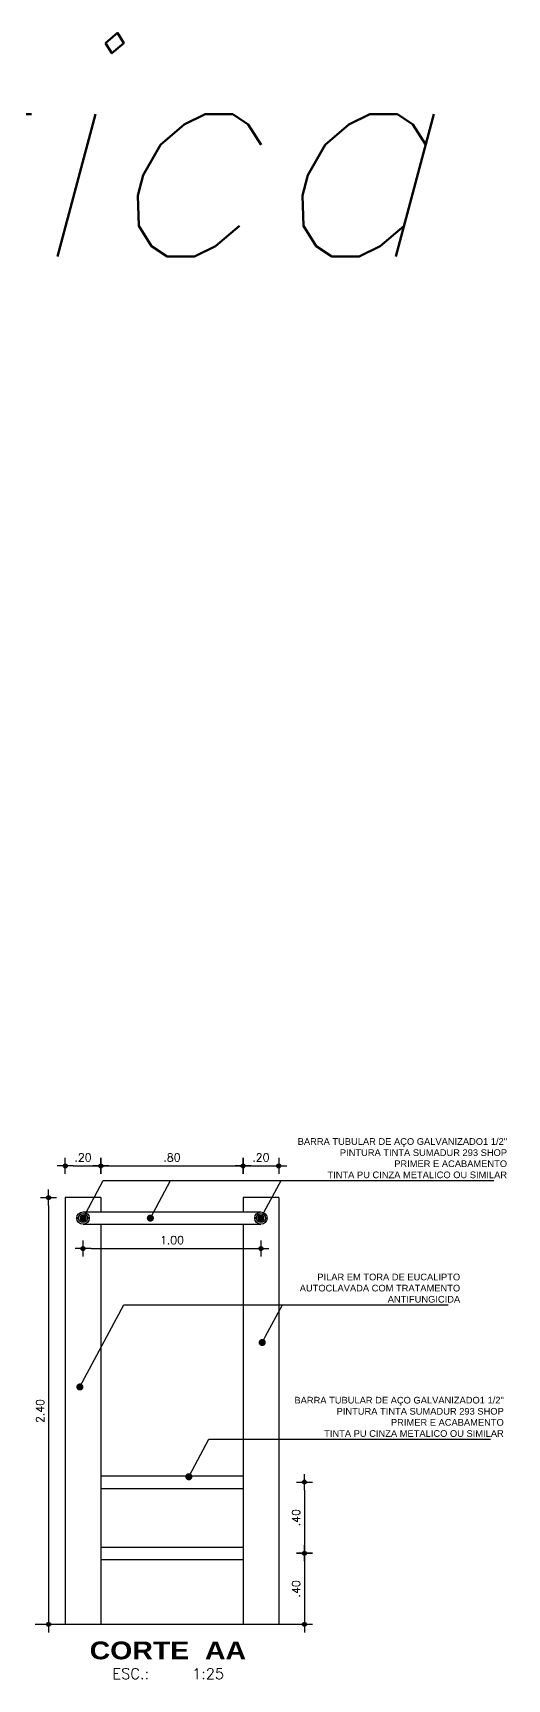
# Model space of a CAD drawing. Header units: millimetres. Extents: x 490 to 675, y -160 to -87.
# Drawn here: x 560.66 to 563.33, y -149.44 to -140.19 of the extents above; entities that cross this region are included whole.
import ezdxf
from ezdxf import colors
from ezdxf.entities.mleader import LeaderData, LeaderLine
from ezdxf.enums import TextEntityAlignment as Align
from ezdxf.math import Vec2, Vec3

# ---------------------------------------------------------------- set-up
doc = ezdxf.new("R2010")
doc.units = ezdxf.units.MM
doc.header["$LTSCALE"] = 2.5
for name, color, linetype in [('AN_INDICAÇAO', 2, 'Continuous'), ('ARQ_CORTE', 3, 'Continuous'), ('ARQ_COTAS', 1, 'Continuous'), ('ARQ_ESTRUTURA', 6, 'Continuous'), ('ARQ_VISTA00', 8, 'Continuous'), ('ARQ_VISTA01', 7, 'Continuous'), ('ARQ_VISTA02', 2, 'Continuous'), ('COTAS', 1, 'Continuous'), ('TITULO', 2, 'Continuous')]:
    doc.layers.add(name, color=color, linetype=linetype)
doc.styles.add('ARIAL 1-025', font='arial.ttf', dxfattribs={"height": 0.05})
doc.styles.add('COTA200', font='ROMANS.SHX')
doc.styles.add('COTA25', font='romans.shx')
doc.styles.add('ROMANS', font='romans', dxfattribs={"oblique": 15})
doc.styles.add('TIT200', font='')
doc.styles.get('TIT200').set_extended_font_data('Arial Black')
doc.dimstyles.new('COTA25$0', dxfattribs={"dimtxt": 0.045, "dimasz": 0.045, "dimexe": 0.05, "dimexo": 0.95, "dimgap": 0.025, "dimtad": 1, "dimzin": 4, "dimdsep": 46, "dimtxsty": 'COTA25', "dimblk": 'bola', "dimcen": -0.1, "dimdle": 0.05, "dimse1": 1, "dimse2": 1, "dimclrd": 256, "dimclre": 3, "dimclrt": 2, "dimadec": 0, "dimazin": 0, "dimtfac": 1, "dimtix": 1, "dimtmove": 2, "dimatfit": 3, "dimldrblk": 'USERTICK', "dimfxl": 1, "dimtvp": 2.5, "dimtolj": 1, "dimtzin": 4, "dimarcsym": 0})

# ---------------------------------------------------------------- blocks, each defined once
blk = doc.blocks.new('_Dot')
at = {"color": 0, "linetype": 'ByBlock', "lineweight": -2}
blk.add_line((-0.5, 0), (-1, 0), dxfattribs=at)
at = {"color": 0, "linetype": 'ByBlock', "const_width": 0.5}
blk.add_lwpolyline([(-0.25, 0, 1), (0.25, 0, 1)], format="xyb", close=True, dxfattribs=at)
blk = doc.blocks.new('bola')
blk.add_hatch(color=0).paths.add_polyline_path([(-0.25, 0, 1), (0.25, 0, 1)])
at = {"color": 0}
for p, q in [((-1, 0), (-0.25, 0)), ((0, 1), (0, 0.25)), ((0.25, 0), (1, 0)), ((0, -0.25), (0, -1))]:
    blk.add_line(p, q, dxfattribs=at)
blk.add_circle((0, 0), 0.25, dxfattribs=at)
blk = doc.blocks.new('*D405')
at = {"layer": 'COTAS', "lineweight": -2}
blk.add_line((560.8907, -146.5578), (561.0007, -146.5578), dxfattribs=at)
at = {"layer": 'DEFPOINTS', "color": 0}
for p in [(561.0457, -146.5578), (560.8457, -149.1362), (561.0457, -149.1362)]:
    blk.add_point(p, dxfattribs=at)
at = {"layer": 'COTAS', "lineweight": -2, "xscale": 0.045, "yscale": 0.045, "zscale": 0.045, "rotation": 180}
blk.add_blockref('bola', (560.8457, -146.5578), dxfattribs=at)
at = {"layer": 'COTAS', "lineweight": -2, "xscale": 0.045, "yscale": 0.045, "zscale": 0.045}
blk.add_blockref('bola', (561.0457, -146.5578), dxfattribs=at)
at = {"layer": 'COTAS', "color": 2, "insert": (560.9457, -146.5103), "char_height": 0.045, "attachment_point": 5, "style": 'COTA25'}
blk.add_mtext('\\A1;.20', dxfattribs=at)
blk = doc.blocks.new('USERTICK')
at = {"color": 0}
for p, q in [((-1, 0), (1, 0)), ((0, 1), (0, -1))]:
    blk.add_line(p, q, dxfattribs=at)
blk.add_circle((0, 0), 0.25, dxfattribs=at)
blk = doc.blocks.new('*D406')
at = {"layer": 'COTAS', "lineweight": -2}
blk.add_line((561.0907, -146.5578), (561.8007, -146.5578), dxfattribs=at)
at = {"layer": 'DEFPOINTS', "color": 0}
for p in [(561.8457, -146.5578), (561.8457, -146.7362), (561.0457, -149.1362)]:
    blk.add_point(p, dxfattribs=at)
at = {"layer": 'COTAS', "lineweight": -2, "xscale": 0.045, "yscale": 0.045, "zscale": 0.045, "rotation": 180}
blk.add_blockref('bola', (561.0457, -146.5578), dxfattribs=at)
at = {"layer": 'COTAS', "lineweight": -2, "xscale": 0.045, "yscale": 0.045, "zscale": 0.045}
blk.add_blockref('bola', (561.8457, -146.5578), dxfattribs=at)
at = {"layer": 'COTAS', "color": 2, "insert": (561.4457, -146.5103), "char_height": 0.045, "attachment_point": 5, "style": 'COTA25'}
blk.add_mtext('\\A1;.80', dxfattribs=at)
blk = doc.blocks.new('*D407')
at = {"layer": 'COTAS', "lineweight": -2}
blk.add_line((561.8907, -146.5578), (562.0007, -146.5578), dxfattribs=at)
at = {"layer": 'DEFPOINTS', "color": 0}
for p in [(562.0457, -146.5578), (561.8457, -146.7362), (562.0457, -146.7362)]:
    blk.add_point(p, dxfattribs=at)
at = {"layer": 'COTAS', "lineweight": -2, "xscale": 0.045, "yscale": 0.045, "zscale": 0.045, "rotation": 180}
blk.add_blockref('bola', (561.8457, -146.5578), dxfattribs=at)
at = {"layer": 'COTAS', "lineweight": -2, "xscale": 0.045, "yscale": 0.045, "zscale": 0.045}
blk.add_blockref('bola', (562.0457, -146.5578), dxfattribs=at)
at = {"layer": 'COTAS', "color": 2, "insert": (561.9457, -146.5103), "char_height": 0.045, "attachment_point": 5, "style": 'COTA25'}
blk.add_mtext('\\A1;.20', dxfattribs=at)
blk = doc.blocks.new('*D408')
at = {"layer": 'COTAS', "lineweight": -2}
blk.add_line((560.7517, -146.7812), (560.7517, -149.0912), dxfattribs=at)
at = {"layer": 'DEFPOINTS', "color": 0}
for p in [(560.8457, -146.7362), (560.7517, -149.1362), (560.8457, -149.1362)]:
    blk.add_point(p, dxfattribs=at)
at = {"layer": 'COTAS', "lineweight": -2, "xscale": 0.045, "yscale": 0.045, "zscale": 0.045}
for p, rotation in [((560.7517, -146.7362), 90), ((560.7517, -149.1362), 270)]:
    blk.add_blockref('bola', p, dxfattribs=dict(at, rotation=rotation))
at = {"layer": 'COTAS', "color": 2, "insert": (560.7042, -147.9362), "char_height": 0.045, "attachment_point": 5, "rotation": 90, "style": 'COTA25'}
blk.add_mtext('\\A1;2.40', dxfattribs=at)
blk = doc.blocks.new('*D409')
at = {"layer": 'COTAS', "lineweight": -2}
blk.add_line((560.9907, -147.0226), (561.9007, -147.0226), dxfattribs=at)
at = {"layer": 'DEFPOINTS', "color": 0}
for p in [(560.9457, -146.8862), (561.9457, -146.8862), (561.9457, -147.0226)]:
    blk.add_point(p, dxfattribs=at)
at = {"layer": 'COTAS', "lineweight": -2, "xscale": 0.045, "yscale": 0.045, "zscale": 0.045, "rotation": 180}
blk.add_blockref('bola', (560.9457, -147.0226), dxfattribs=at)
at = {"layer": 'COTAS', "lineweight": -2, "xscale": 0.045, "yscale": 0.045, "zscale": 0.045}
blk.add_blockref('bola', (561.9457, -147.0226), dxfattribs=at)
at = {"layer": 'COTAS', "color": 2, "insert": (561.4457, -146.9751), "char_height": 0.045, "attachment_point": 5, "style": 'COTA25'}
blk.add_mtext('\\A1;1.00', dxfattribs=at)
blk = doc.blocks.new('*D385')
at = {"layer": 'COTAS', "lineweight": -2}
blk.add_line((562.1905, -148.3812), (562.1905, -148.6912), dxfattribs=at)
at = {"layer": 'DEFPOINTS', "color": 0}
for p in [(561.8457, -148.3362), (561.8457, -148.7362), (562.1905, -148.7362)]:
    blk.add_point(p, dxfattribs=at)
at = {"layer": 'COTAS', "lineweight": -2, "xscale": 0.045, "yscale": 0.045, "zscale": 0.045}
for p, rotation in [((562.1905, -148.3362), 90), ((562.1905, -148.7362), 270)]:
    blk.add_blockref('bola', p, dxfattribs=dict(at, rotation=rotation))
at = {"layer": 'COTAS', "color": 2, "insert": (562.143, -148.5362), "char_height": 0.045, "attachment_point": 5, "rotation": 90, "style": 'COTA25'}
blk.add_mtext('\\A1;.40', dxfattribs=at)
blk = doc.blocks.new('*D410')
at = {"layer": 'COTAS', "lineweight": -2}
blk.add_line((562.1905, -148.7812), (562.1905, -149.0912), dxfattribs=at)
at = {"layer": 'DEFPOINTS', "color": 0}
for p in [(561.8457, -148.7362), (562.0457, -149.1362), (562.1905, -149.1362)]:
    blk.add_point(p, dxfattribs=at)
at = {"layer": 'COTAS', "lineweight": -2, "xscale": 0.045, "yscale": 0.045, "zscale": 0.045}
for p, rotation in [((562.1905, -148.7362), 90), ((562.1905, -149.1362), 270)]:
    blk.add_blockref('bola', p, dxfattribs=dict(at, rotation=rotation))
at = {"layer": 'COTAS', "color": 2, "insert": (562.143, -148.9362), "char_height": 0.045, "attachment_point": 5, "rotation": 90, "style": 'COTA25'}
blk.add_mtext('\\A1;.40', dxfattribs=at)

msp = doc.modelspace()

# ---------------------------------------------------------------- linework, layer by layer
at = {"layer": 'AN_INDICAÇAO'}
msp.add_line((561.1743, -147.3388), (562.0662, -147.3388), dxfattribs=at)
for points in [[(560.9457, -146.8512), (561.0588, -146.6393), (562.0588, -146.6393)], [(561.3242, -146.8512), (561.4372, -146.6393), (562.0588, -146.6393)], [(560.928, -147.8008), (561.1743, -147.3388)]]:
    msp.add_lwpolyline(points, dxfattribs=at)
at = {"layer": 'ARQ_CORTE'}
for centre in [(560.9457, -146.8512), (561.9457, -146.8512)]:
    msp.add_circle(centre, 0.025, dxfattribs=at)
at = {"layer": 'ARQ_ESTRUTURA'}
msp.add_line((562.2114, -149.1362), (560.6769, -149.1362), dxfattribs=at)
at = {"layer": 'ARQ_VISTA00'}
for p, q in [((560.9457, -146.8162), (561.9457, -146.8162)), ((560.9457, -146.8862), (561.9457, -146.8862)), ((561.0457, -148.3012), (561.8457, -148.3012)), ((561.0457, -148.3712), (561.8457, -148.3712)), ((561.0457, -148.7012), (561.8457, -148.7012)), ((561.0457, -148.7712), (561.8457, -148.7712))]:
    msp.add_line(p, q, dxfattribs=at)
at = {"layer": 'ARQ_VISTA01'}
for p, q in [((560.8457, -146.7362), (560.8457, -149.1362)), ((561.0457, -146.7362), (560.8457, -146.7362)), ((561.0457, -146.7362), (561.0457, -146.8162)), ((561.8457, -146.7362), (561.8457, -146.8162)), ((562.0457, -146.7362), (561.8457, -146.7362)), ((562.0457, -146.7362), (562.0457, -149.1362)), ((561.0457, -146.8862), (561.0457, -149.1362)), ((561.8457, -146.8862), (561.8457, -149.1362))]:
    msp.add_line(p, q, dxfattribs=at)
at = {"layer": 'ARQ_VISTA02'}
for centre, radius in [((560.9457, -146.8512), 0.035), ((561.9457, -146.8512), 0.035), ((560.9161, -146.851), 0.0025), ((560.9756, -146.8508), 0.0025), ((561.9161, -146.851), 0.0025), ((561.9756, -146.8508), 0.0025)]:
    msp.add_circle(centre, radius, dxfattribs=at)

# ---------------------------------------------------------------- block references
at = {"layer": 'AN_INDICAÇAO', "xscale": 0.04000000000000122, "yscale": 0.04000000000000122, "zscale": 0.04000000000000122, "rotation": 241.9319770203185}
for p in [(560.9457, -146.8512), (561.3242, -146.8512), (560.928, -147.8008)]:
    msp.add_blockref('_Dot', p, dxfattribs=at)

# ---------------------------------------------------------------- texts
at = {"layer": 'ARQ_COTAS', "color": 4, "insert": (562.9102, -141.8434), "char_height": 1.2, "attachment_point": 9, "style": 'ROMANS'}
msp.add_mtext('4. ginastica', dxfattribs=at)
at = {"layer": 'TITULO'}
for s, height, style, p in [('CORTE  AA', 0.1, 'TIT200', (561.4225, -149.2825)), ('ESC.:     1:25', 0.06, 'COTA200', (561.4248, -149.4137))]:
    msp.add_text(s, height=height, dxfattribs=dict(at, style=style)).set_placement(p, align=Align.MIDDLE_CENTER)

# ---------------------------------------------------------------- dimensions: what is measured, and where the dimension line sits
at = {"layer": 'COTAS'}
for base, p1, p2, picture, middle in [((561.0457, -146.5578), (560.8457, -149.1362), (561.0457, -149.1362), '*D405', (560.9457, -146.5103)), ((561.8457, -146.5578), (561.0457, -149.1362), (561.8457, -146.7362), '*D406', (561.4457, -146.5103)), ((562.0457, -146.5578), (561.8457, -146.7362), (562.0457, -146.7362), '*D407', (561.9457, -146.5103)), ((561.9457, -147.0226), (560.9457, -146.8862), (561.9457, -146.8862), '*D409', (561.4457, -146.9751))]:
    dim = msp.add_linear_dim(base=base, p1=p1, p2=p2, dimstyle='COTA25$0', override={"dimclrt": 2}, dxfattribs=at)
    dim.commit()
    dim.dimension.update_dxf_attribs({"geometry": picture, "text_midpoint": middle})
for base, p1, p2, picture, middle in [((560.7517, -149.1362), (560.8457, -146.7362), (560.8457, -149.1362), '*D408', (560.7042, -147.9362)), ((562.1905, -148.7362), (561.8457, -148.3362), (561.8457, -148.7362), '*D385', (562.143, -148.5362)), ((562.1905, -149.1362), (561.8457, -148.7362), (562.0457, -149.1362), '*D410', (562.143, -148.9362))]:
    dim = msp.add_linear_dim(base=base, p1=p1, p2=p2, angle=90, dimstyle='COTA25$0', override={"dimclrt": 2}, dxfattribs=at)
    dim.commit()
    dim.dimension.update_dxf_attribs({"geometry": picture, "text_midpoint": middle})

# ---------------------------------------------------------------- leaders
at = {"layer": 'AN_INDICAÇAO'}
ml = msp.add_multileader_mtext('Standard', dxfattribs=at)
ml.set_content('BARRA TUBULAR DE AÇO GALVANIZADO1 1/2"\\PPINTURA TINTA SUMADUR 293 SHOP\\PPRIMER E ACABAMENTO  \\PTINTA PU CINZA METALICO OU SIMILAR', color=256, style='ARIAL 1-025')
ml.set_leader_properties(color=256, linetype='ByLayer', lineweight=-1)
ml.set_arrow_properties(name='DOT')
ml.build(insert=Vec2(0, 0))
ml.multileader.update_dxf_attribs({"text_left_attachment_type": 5, "text_right_attachment_type": 5, "dogleg_length": 0.1, "arrow_head_size": 0.04})
ctx = ml.context
ctx.base_point, ctx.char_height, ctx.arrow_head_size, ctx.landing_gap_size, ctx.plane_origin = Vec3(562.1588, -146.6393), 0.0375, 0.04, 0, Vec3(561.577, -146.8512)
ctx.left_attachment, ctx.right_attachment, ctx.text_align_type = 5, 5, 2
notes = []
notes.append((ctx, [(0, (1, 1, 0), (562.0588, -146.6393), (1, 0), 0.1, [(0, [(561.9457, -146.8512)], 0, [])])]))
ctx.mtext.insert, ctx.mtext.alignment, ctx.mtext.line_spacing_style, ctx.mtext.flow_direction = Vec3(563.3297, -146.4018), 3, 2, 5
ml = msp.add_multileader_mtext('Standard', dxfattribs=at)
ml.set_content('PILAR EM TORA DE EUCALIPTO\\P\\pq*;AUTOCLAVADA COM TRATAMENTO\\PANTIFUNGICIDA', color=256, style='ARIAL 1-025')
ml.set_leader_properties(color=256, linetype='ByLayer', lineweight=-1)
ml.set_arrow_properties(name='DOT')
ml.build(insert=Vec2(0, 0))
ml.multileader.update_dxf_attribs({"text_left_attachment_type": 5, "text_right_attachment_type": 5, "dogleg_length": 0.1, "arrow_head_size": 0.04})
ctx = ml.context
ctx.base_point, ctx.char_height, ctx.arrow_head_size, ctx.landing_gap_size, ctx.plane_origin = Vec3(562.1662, -147.3388), 0.0375, 0.04, 0, Vec3(562.7089, -147.5508)
ctx.left_attachment, ctx.right_attachment, ctx.text_align_type = 5, 5, 2
notes.append((ctx, [(0, (1, 1, 0), (562.0662, -147.3388), (1, 0), 0.1, [(0, [(561.9531, -147.5508)], 0, [])])]))
ctx.mtext.insert, ctx.mtext.alignment, ctx.mtext.line_spacing_style, ctx.mtext.flow_direction = Vec3(563.0661, -147.1638), 3, 2, 5
ml = msp.add_multileader_mtext('Standard', dxfattribs=at)
ml.set_content('BARRA TUBULAR DE AÇO GALVANIZADO1 1/2"\\PPINTURA TINTA SUMADUR 293 SHOP\\PPRIMER E ACABAMENTO  \\PTINTA PU CINZA METALICO OU SIMILAR', color=256, style='ARIAL 1-025')
ml.set_leader_properties(color=256, linetype='ByLayer', lineweight=-1)
ml.set_arrow_properties(name='DOT')
ml.build(insert=Vec2(0, 0))
ml.multileader.update_dxf_attribs({"text_left_attachment_type": 5, "text_right_attachment_type": 5, "dogleg_length": 0.1, "arrow_head_size": 0.04})
ctx = ml.context
ctx.base_point, ctx.char_height, ctx.arrow_head_size, ctx.landing_gap_size, ctx.plane_origin = Vec3(562.1402, -148.0939), 0.0375, 0.04, 0, Vec3(561.577, -148.3059)
ctx.left_attachment, ctx.right_attachment, ctx.text_align_type = 5, 5, 2
notes.append((ctx, [(0, (1, 1, 0), (561.6536, -148.0939), (1, 0), 0.4866, [(0, [(561.5405, -148.3059)], 0, [])])]))
ctx.mtext.insert, ctx.mtext.alignment, ctx.mtext.line_spacing_style, ctx.mtext.flow_direction = Vec3(563.3112, -147.8564), 3, 2, 5
for ctx, leaders in notes:
    for number, flags, end, landing, length, lines in leaders:
        leader = LeaderData()
        leader.index, (leader.has_last_leader_line, leader.has_dogleg_vector, leader.attachment_direction) = number, flags
        leader.last_leader_point, leader.dogleg_vector, leader.dogleg_length = Vec3(end), Vec3(landing), length
        for number, points, colour, breaks in lines:
            line = LeaderLine()
            line.index, line.vertices, line.color, line.breaks = number, Vec3.list(points), colors.encode_raw_color(colour), breaks
            leader.lines.append(line)
        ctx.leaders.append(leader)

doc.saveas('drawing.dxf')
